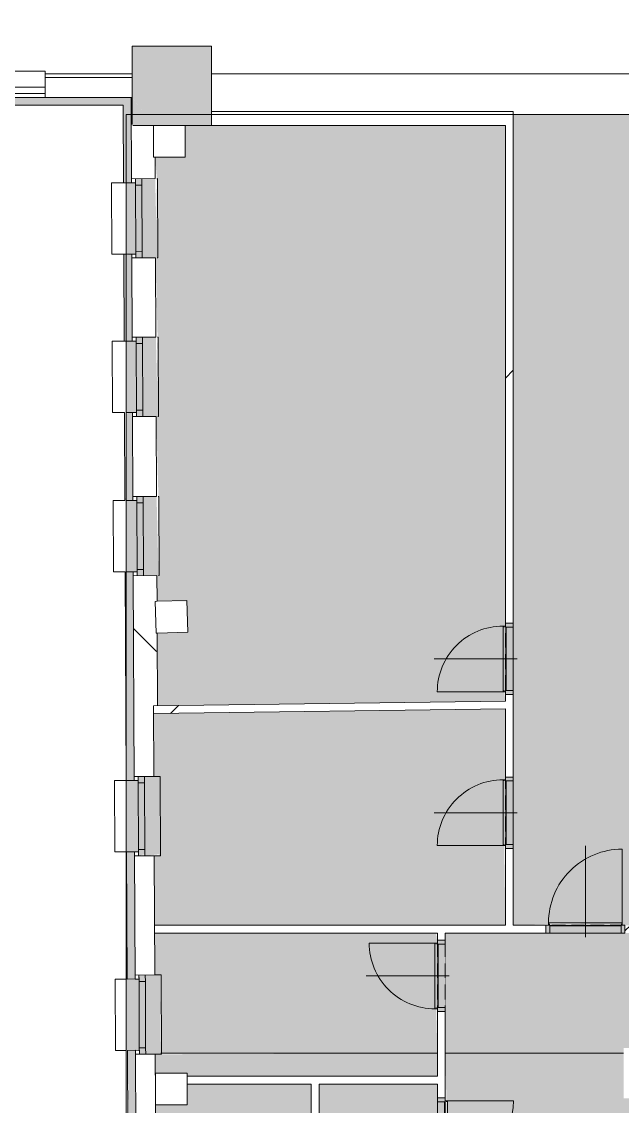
# Model space of a CAD drawing. Header units: millimetres. Extents: x -4051 to 472247, y -45352 to 20466.
# Drawn here: x 331247 to 338831, y -17908 to -4219 of the extents above; entities that cross this region are included whole.
import ezdxf

# ---------------------------------------------------------------- set-up
doc = ezdxf.new("R2010")
doc.units = ezdxf.units.MM
doc.linetypes.add('Čerchovaná se dvěma tečkami', pattern=[2.59, 1, -0.53, 0, -0.53, 0, -0.53])
for name, color, linetype, lineweight in [('A-DETL-GENF', 92, 'Continuous', 9), ('A-DETL-THIN', 151, 'Continuous', 9), ('A-DOOR', 31, 'Continuous', 9), ('A-DOOR-FRAM', 31, 'Continuous', 9), ('A-FLOR', 192, 'Continuous', 9), ('A-GENM', 13, 'Continuous', 9), ('A-GLAZ', 151, 'Continuous', 9), ('A-WALL', 113, 'Continuous', 9), ('A-WALL-PATT', 111, 'Continuous', 9), ('Q-SPCQ', 91, 'Continuous', 9), ('S-COLS', 52, 'Continuous', 9)]:
    doc.layers.add(name, color=color, linetype=linetype, lineweight=lineweight)
pattern_1 = [(45, (261221, 0), (-4242.64, 4242.64), [])]
pattern_2 = [(45, (261221, 0), (-7184.2, 7184.2), []), (45, (264094, 0), (-7184.2, 7184.2), []), (45, (269842, 0), (-4310.5, 10057.9), [4064, -2032, 67.06, -1964.94])]
pattern_3 = [(315.27, (332659, -11889.6), (5721, 5774), []), (270.265, (335393, -21035), (5773.9, -5720.7), [1016, -10478.7]), (315.265, (335398, -22051), (5720.7, 5774), [1016, -7112]), (0.265, (336119.7, -22766), (5720.7, 5773.9), [1016, -10478.7]), (45.265, (337136, -22761), (-5774, 5720.7), [1016, -7112]), (270.265, (337846, -21023.6), (5773.9, -5720.7), [1016, -10478.7]), (315.265, (337124, -20308.5), (5720.7, 5774), [1016, -7112]), (0.265, (336108.3, -20313), (5720.7, 5773.9), [1016, -10478.7]), (45.265, (335393, -21035), (-5774, 5720.7), [1016, -7112]), (315.265, (338787, -23682.6), (5720.7, 5774), [2032, -6096])]

# ---------------------------------------------------------------- blocks, each defined once
blk = doc.blocks.new('DVERE_1k_oblozka - DD03_01_800x1970_koupelna-V76-Mapka _ závislý 1')
at = {"layer": 'A-DOOR'}
h = blk.add_hatch(color=151, dxfattribs=at)
h.paths.add_polyline_path([(-450, -53), (-400, -53), (-400, 47), (-450, 47)])
h.paths.add_polyline_path([(400, 47), (400, -53), (450, -53), (450, 47)])
blk.add_hatch(color=151, dxfattribs=at).paths.add_polyline_path([(-415, 77), (-400, 37), (400, 47), (415, 77), (-193, 77)])
for p, q in [((-415, 47), (-415, 907)), ((0, -103), (0, 947)), ((-400, 47), (-450, 47)), ((-450, 47), (-450, -53)), ((415, 77), (-415, 77)), ((-415, 77), (-415, 62)), ((-415, 62), (-400, 62)), ((-400, -53), (-400, 47)), ((-400, 37), (400, 37)), ((305, 77), (-305, 77)), ((400, 62), (415, 62)), ((450, 47), (400, 47)), ((400, 47), (400, -53)), ((415, 62), (415, 77)), ((415, 77), (415, 47)), ((450, -53), (450, 47)), ((-450, -53), (-400, -53)), ((400, -53), (450, -53))]:
    blk.add_line(p, q, dxfattribs=at)
at = {"layer": 'A-DOOR', "linetype": 'Čerchovaná se dvěma tečkami'}
for p, q in [((-400, 47), (400, 47)), ((-400, -53), (400, -53))]:
    blk.add_line(p, q, dxfattribs=at)
at = {"layer": 'A-DOOR'}
blk.add_arc((-415, 77), 830, 360, 90, dxfattribs=at)
at = {"layer": 'A-DOOR-FRAM'}
for p, q in [((-400, 47), (-450, 47)), ((-400, -53), (-400, 47)), ((400, 47), (400, -53)), ((400, 47), (450, 47)), ((-450, -53), (-400, -53)), ((450, -53), (400, -53))]:
    blk.add_line(p, q, dxfattribs=at)
blk = doc.blocks.new('DVERE_1k_oblozka - DD03_01_800x1970_koupelna-V90-Mapka _ závislý 1')
at = {"layer": 'A-DOOR'}
h = blk.add_hatch(color=151, dxfattribs=at)
h.paths.add_polyline_path([(450, -53), (450, 47), (400, 47), (400, -53)])
h.paths.add_polyline_path([(-400, -53), (-400, 47), (-450, 47), (-450, -53)])
blk.add_hatch(color=151, dxfattribs=at).paths.add_polyline_path([(415, 77), (-400, 62), (-400, 37), (400, 47), (400, 62)])
for p, q in [((-415, 47), (-415, 907)), ((0, -103), (0, 947)), ((-400, 47), (-450, 47)), ((-450, 47), (-450, -53)), ((415, 77), (-415, 77)), ((-415, 77), (-415, 62)), ((-415, 62), (-400, 62)), ((-400, -53), (-400, 47)), ((-400, 37), (400, 37)), ((305, 77), (-305, 77)), ((400, 62), (415, 62)), ((450, 47), (400, 47)), ((400, 47), (400, -53)), ((415, 62), (415, 77)), ((415, 77), (415, 47)), ((450, -53), (450, 47)), ((-450, -53), (-400, -53)), ((400, -53), (450, -53))]:
    blk.add_line(p, q, dxfattribs=at)
at = {"layer": 'A-DOOR', "linetype": 'Čerchovaná se dvěma tečkami'}
for p, q in [((-400, 47), (400, 47)), ((-400, -53), (400, -53))]:
    blk.add_line(p, q, dxfattribs=at)
at = {"layer": 'A-DOOR'}
blk.add_arc((-415, 77), 830, 360, 90, dxfattribs=at)
at = {"layer": 'A-DOOR-FRAM'}
for p, q in [((-400, 47), (-450, 47)), ((-400, -53), (-400, 47)), ((400, 47), (400, -53)), ((400, 47), (450, 47)), ((-450, -53), (-400, -53)), ((450, -53), (400, -53))]:
    blk.add_line(p, q, dxfattribs=at)
blk = doc.blocks.new('DVERE_1k_oblozka - DD03_01_800x1970_koupelna-1549510-Mapka _ závislý 1')
at = {"layer": 'A-DOOR'}
h = blk.add_hatch(color=151, dxfattribs=at)
h.paths.add_polyline_path([(450, -47), (450, 53), (400, 53), (400, -47)])
h.paths.add_polyline_path([(-400, -47), (-400, 53), (-450, 53), (-450, -47)])
blk.add_hatch(color=151, dxfattribs=at).paths.add_polyline_path([(415, -77), (400, -37), (-400, -47), (-415, -77), (318, -77)])
for p, q in [((-450, 53), (-400, 53)), ((-450, -47), (-450, 53)), ((-400, 53), (-400, -47)), ((0, 103), (0, -947)), ((400, 53), (450, 53)), ((400, -47), (400, 53)), ((450, 53), (450, -47)), ((-400, -47), (-450, -47)), ((-415, -47), (-415, -907)), ((-415, -62), (-400, -62)), ((-415, -77), (-415, -62)), ((415, -77), (-415, -77)), ((-400, -37), (400, -37)), ((305, -77), (-305, -77)), ((450, -47), (400, -47)), ((400, -62), (415, -62)), ((415, -77), (415, -47)), ((415, -62), (415, -77))]:
    blk.add_line(p, q, dxfattribs=at)
at = {"layer": 'A-DOOR', "linetype": 'Čerchovaná se dvěma tečkami'}
for p, q in [((-400, 53), (400, 53)), ((-400, -47), (400, -47))]:
    blk.add_line(p, q, dxfattribs=at)
at = {"layer": 'A-DOOR'}
blk.add_arc((-415, -77), 830, 270, 0, dxfattribs=at)
at = {"layer": 'A-DOOR-FRAM'}
for p, q in [((-450, 53), (-400, 53)), ((-400, 53), (-400, -47)), ((400, -47), (400, 53)), ((450, 53), (400, 53)), ((-400, -47), (-450, -47)), ((400, -47), (450, -47))]:
    blk.add_line(p, q, dxfattribs=at)
blk = doc.blocks.new('DVERE_1k_oblozka - DD03_01_900x1970_koupelna-V92-Mapka _ závislý 1')
at = {"layer": 'A-DOOR'}
h = blk.add_hatch(color=151, dxfattribs=at)
h.paths.add_polyline_path([(450, 53), (450, -47), (500, -47), (500, 53)])
h.paths.add_polyline_path([(-450, 53), (-500, 53), (-500, -47), (-450, -47)])
blk.add_hatch(color=151, dxfattribs=at).paths.add_polyline_path([(-450, -37), (-465, -77), (450, -62), (450, -37), (-302, -37)])
for p, q in [((-500, 53), (-450, 53)), ((-500, -47), (-500, 53)), ((-450, 53), (-450, -47)), ((0, 103), (0, -1047)), ((450, 53), (500, 53)), ((450, -47), (450, 53)), ((500, 53), (500, -47)), ((-450, -47), (-500, -47)), ((-465, -47), (-465, -1007)), ((-465, -62), (-450, -62)), ((-465, -77), (-465, -62)), ((465, -77), (-465, -77)), ((-450, -37), (450, -37)), ((355, -77), (-355, -77)), ((500, -47), (450, -47)), ((450, -62), (465, -62)), ((465, -77), (465, -47)), ((465, -62), (465, -77))]:
    blk.add_line(p, q, dxfattribs=at)
at = {"layer": 'A-DOOR', "linetype": 'Čerchovaná se dvěma tečkami'}
for p, q in [((-450, 53), (450, 53)), ((-450, -47), (450, -47))]:
    blk.add_line(p, q, dxfattribs=at)
at = {"layer": 'A-DOOR'}
blk.add_arc((-465, -77), 930, 270, 0, dxfattribs=at)
at = {"layer": 'A-DOOR-FRAM'}
for p, q in [((-500, 53), (-450, 53)), ((-450, 53), (-450, -47)), ((450, -47), (450, 53)), ((500, 53), (450, 53)), ((-450, -47), (-500, -47)), ((450, -47), (500, -47))]:
    blk.add_line(p, q, dxfattribs=at)
blk = doc.blocks.new('OKNO_1k_nadsvetlik - OKNO_1k_nadsvetlik_1000 x 1500-1969505-Mapka _ závislý 1')
at = {"layer": 'A-GLAZ'}
h = blk.add_hatch(color=256, dxfattribs=at)
h.paths.add_polyline_path([(500, -75), (499, 5), (420, 5), (420, -75), (499, -75)])
h.paths.add_polyline_path([(-420, -75), (-420, 5), (-500, 5), (-500, -75)])
blk.add_hatch(color=256, dxfattribs=at).paths.add_polyline_path([(420, -75), (420, 5), (-420, 5), (-420, -75), (246, -75)])
for p, q in [((-500, 5), (-420, 5)), ((420, 5), (-420, 5)), ((-420, 5), (-420, -75)), ((420, 5), (500, 5)), ((420, -75), (420, 5)), ((-500, -75), (-450, -75)), ((-420, -75), (-500, -75)), ((-450, -75), (-450, -125)), ((-420, -75), (420, -75)), ((500, -75), (420, -75)), ((450, -75), (500, -75)), ((450, -125), (450, -75))]:
    blk.add_line(p, q, dxfattribs=at)
blk = doc.blocks.new('parapet s nosem_vnitní - parapet s nosem_vnitní-1280358-Mapka _ závislý 1')
at = {"layer": 'A-GENM'}
for points in [[(500, 0), (500, 190), (-500, 190), (-499, 0), (499, 0)], [(500, 190), (500, 195), (247, 190)]]:
    blk.add_hatch(color=151, dxfattribs=at).paths.add_polyline_path(points)
for p, q in [((500, 200), (-500, 200)), ((-500, 200), (-500, 190)), ((500, 200), (-500, 200)), ((-500, 120), (-500, 190)), ((500, 190), (500, 200)), ((500, 190), (500, 120))]:
    blk.add_line(p, q, dxfattribs=at)
blk = doc.blocks.new('parapet_ext - parapet_ext-1802137-Mapka _ závislý 1')
at = {"layer": 'Q-SPCQ'}
blk.add_hatch(color=151, dxfattribs=at).paths.add_polyline_path([(450, -165), (450, 0), (-450, 0), (-450, -161), (450, -165)])
for p, q in [((-450, -300), (-450, -161)), ((450, -165), (450, -300)), ((450, -300), (-450, -300))]:
    blk.add_line(p, q, dxfattribs=at)
blk = doc.blocks.new('OKNO_1k_nadsvetlik - OKNO_1k_nadsvetlik_1000 x 1500-V116-Mapka _ závislý 1')
at = {"layer": 'A-GLAZ'}
h = blk.add_hatch(color=256, dxfattribs=at)
h.paths.add_polyline_path([(500, -75), (480, 5), (420, 5), (420, -75), (499, -75)])
h.paths.add_polyline_path([(-420, -75), (-420, 5), (-500, 5), (-500, -75)])
blk.add_hatch(color=256, dxfattribs=at).paths.add_polyline_path([(420, 5), (-420, 5), (-420, -75), (420, -75)])
h = blk.add_hatch(dxfattribs=at)
h.set_pattern_fill('FP_76', color=256, style=0, pattern_type=2)
h.set_pattern_definition([(89.735, (-14576.7, -71507.3), (-1718.106, 3007.98), [2000, -4000]), (149.735, (-14567.5, -69507.3), (-3464.04, 16.066), [2000, -4000]), (29.735, (-14567.5, -69507.3), (1745.933, 2991.913), [2000, -4000])])
h.paths.add_polyline_path([(500, -125), (480, -75), (450, -75), (451, -125), (499, -125)])
h.paths.add_polyline_path([(-450, -125), (-450, -75), (-500, -75), (-500, -125), (-451, -125)])
for p, q in [((-500, 5), (-420, 5)), ((420, 5), (-420, 5)), ((-420, 5), (-420, -75)), ((420, 5), (500, 5)), ((420, -75), (420, 5)), ((-500, -75), (-450, -75)), ((-420, -75), (-500, -75)), ((-450, -75), (-450, -125)), ((-420, -75), (420, -75)), ((500, -75), (420, -75)), ((450, -75), (500, -75)), ((450, -125), (450, -75))]:
    blk.add_line(p, q, dxfattribs=at)
blk = doc.blocks.new('parapet s nosem_vnitní - parapet s nosem_vnitní-V117-Mapka _ závislý 1')
at = {"layer": 'A-GENM'}
for points in [[(500, 0), (481, 190), (-500, 190), (-499, 0), (499, 0)], [(500, 190), (481, 195), (481, 190)]]:
    blk.add_hatch(color=151, dxfattribs=at).paths.add_polyline_path(points)
for p, q in [((500, 200), (-500, 200)), ((-500, 200), (-500, 190)), ((500, 200), (-500, 200)), ((-500, 120), (-500, 190)), ((500, 190), (500, 200)), ((500, 190), (500, 120))]:
    blk.add_line(p, q, dxfattribs=at)
blk = doc.blocks.new('parapet_ext - parapet_ext-V118-Mapka _ závislý 1')
at = {"layer": 'Q-SPCQ'}
blk.add_hatch(color=151, dxfattribs=at).paths.add_polyline_path([(450, -154), (450, 0), (-450, 0), (-450, -149), (450, -154)])
for p, q in [((-450, -300), (-450, -150)), ((450, -154), (450, -300)), ((450, -300), (-450, -300))]:
    blk.add_line(p, q, dxfattribs=at)
blk = doc.blocks.new('OKNO_1k_nadsvetlik - OKNO_1k_nadsvetlik_1000 x 1500-1969475-Mapka _ závislý 1')
at = {"layer": 'A-GLAZ'}
h = blk.add_hatch(color=256, dxfattribs=at)
h.paths.add_polyline_path([(500, -100), (499, -20), (420, -20), (420, -100), (499, -100)])
h.paths.add_polyline_path([(-420, -100), (-420, -20), (-500, -20), (-500, -100)])
blk.add_hatch(color=256, dxfattribs=at).paths.add_polyline_path([(420, -20), (-420, -20), (-420, -100), (420, -100)])
for p, q in [((-500, -20), (-420, -20)), ((-500, -100), (-450, -100)), ((-420, -100), (-500, -100)), ((-450, -100), (-450, -150)), ((420, -20), (-420, -20)), ((-420, -20), (-420, -100)), ((-420, -100), (420, -100)), ((420, -20), (500, -20)), ((420, -100), (420, -20)), ((500, -100), (420, -100)), ((450, -100), (500, -100)), ((450, -150), (450, -100))]:
    blk.add_line(p, q, dxfattribs=at)
blk = doc.blocks.new('parapet s nosem_vnitní - parapet s nosem_vnitní-V119-Mapka _ závislý 1')
at = {"layer": 'A-GENM'}
for points in [[(500, 190), (500, 195), (-500, 190)], [(500, 0), (500, 190), (-500, 170), (-499, 0), (499, 0)]]:
    blk.add_hatch(color=151, dxfattribs=at).paths.add_polyline_path(points)
for p, q in [((500, 200), (-500, 200)), ((-500, 200), (-500, 190)), ((500, 200), (-500, 200)), ((500, 190), (500, 200))]:
    blk.add_line(p, q, dxfattribs=at)
blk = doc.blocks.new('parapet_ext - parapet_ext-V120-Mapka _ závislý 1')
at = {"layer": 'Q-SPCQ'}
blk.add_hatch(color=151, dxfattribs=at).paths.add_polyline_path([(450, -137), (450, 0), (-450, 0), (-450, -133), (450, -137)])
for p, q in [((-450, -300), (-450, -150)), ((450, -150), (450, -300)), ((450, -300), (-450, -300))]:
    blk.add_line(p, q, dxfattribs=at)
blk = doc.blocks.new('OKNO_1k_nadsvetlik - OKNO_1k_nadsvetlik_1000 x 1500-V121-Mapka _ závislý 1')
at = {"layer": 'A-GLAZ'}
h = blk.add_hatch(color=256, dxfattribs=at)
h.paths.add_polyline_path([(500, -100), (499, -20), (420, -20), (420, -100), (499, -100)])
h.paths.add_polyline_path([(-420, -100), (-420, -20), (-500, -20), (-500, -100)])
blk.add_hatch(color=256, dxfattribs=at).paths.add_polyline_path([(420, -20), (-420, -20), (-420, -100), (420, -100)])
for p, q in [((-500, -20), (-420, -20)), ((-500, -100), (-450, -100)), ((-420, -100), (-500, -100)), ((-450, -100), (-450, -150)), ((420, -20), (-420, -20)), ((-420, -20), (-420, -100)), ((-420, -100), (420, -100)), ((420, -20), (500, -20)), ((420, -100), (420, -20)), ((500, -100), (420, -100)), ((450, -100), (500, -100)), ((450, -150), (450, -100))]:
    blk.add_line(p, q, dxfattribs=at)
blk = doc.blocks.new('parapet_ext - parapet_ext-V122-Mapka _ závislý 1')
at = {"layer": 'Q-SPCQ'}
blk.add_hatch(color=151, dxfattribs=at).paths.add_polyline_path([(450, -128), (450, 0), (-450, 0), (-450, -124), (450, -128)])
for p, q in [((-450, -300), (-450, -150)), ((450, -150), (450, -300)), ((450, -300), (-450, -300))]:
    blk.add_line(p, q, dxfattribs=at)
blk = doc.blocks.new('OKNO_1k_nadsvetlik - OKNO_1k_nadsvetlik_1000 x 1500-V123-Mapka _ závislý 1')
at = {"layer": 'A-GLAZ'}
h = blk.add_hatch(color=256, dxfattribs=at)
h.paths.add_polyline_path([(500, -100), (499, -20), (420, -20), (420, -100), (499, -100)])
h.paths.add_polyline_path([(-420, -100), (-420, -20), (-500, -20), (-500, -100)])
blk.add_hatch(color=256, dxfattribs=at).paths.add_polyline_path([(420, -20), (-420, -20), (-420, -100), (420, -100)])
for p, q in [((-500, -20), (-420, -20)), ((-500, -100), (-450, -100)), ((-420, -100), (-500, -100)), ((-450, -100), (-450, -150)), ((420, -20), (-420, -20)), ((-420, -20), (-420, -100)), ((-420, -100), (420, -100)), ((420, -20), (500, -20)), ((420, -100), (420, -20)), ((500, -100), (420, -100)), ((450, -100), (500, -100)), ((450, -150), (450, -100))]:
    blk.add_line(p, q, dxfattribs=at)
blk = doc.blocks.new('parapet_ext - parapet_ext-V124-Mapka _ závislý 1')
at = {"layer": 'Q-SPCQ'}
blk.add_hatch(color=151, dxfattribs=at).paths.add_polyline_path([(450, -119), (450, 0), (-450, 0), (-450, -115), (450, -119)])
for p, q in [((-450, -300), (-450, -150)), ((450, -150), (450, -300)), ((450, -300), (-450, -300))]:
    blk.add_line(p, q, dxfattribs=at)
blk = doc.blocks.new('OKNO_2k_ - OKNO_2k_1900x1400-1963744-Mapka _ závislý 1')
at = {"layer": 'A-GLAZ'}
for p, q in [((-950, 126), (950, 126)), ((-950, 75), (-950, 126)), ((950, 75), (-950, 75)), ((-950, 75), (950, 75)), ((-950, -5), (-950, 75)), ((950, 126), (950, 75)), ((950, 75), (950, -5)), ((950, -5), (-950, -5))]:
    blk.add_line(p, q, dxfattribs=at)
blk = doc.blocks.new('parapet s nosem_vnitní - parapet s nosem_vnitní-1349022-Mapka _ závislý 1')
at = {"layer": 'A-GENM'}
for p, q in [((-950, -190), (-950, 0)), ((950, 0), (950, -190)), ((-950, -190), (-950, -200)), ((-950, -200), (950, -200)), ((-950, -200), (950, -200)), ((950, -200), (950, -190))]:
    blk.add_line(p, q, dxfattribs=at)
blk = doc.blocks.new('Betonový čtvercový sloup - 400 x 400-V191-Mapka _ závislý 1')
at = {"layer": 'S-COLS'}
h = blk.add_hatch(dxfattribs=at)
h.set_pattern_fill('FP_120', color=256, style=0, pattern_type=2)
h.set_pattern_definition([(45, (-71915, 17688), (-7184.2, 7184.2), []), (45, (-69042, 17688), (-7184.2, 7184.2), []), (45, (-63294, 17688), (-4310.5, 10057.9), [4064, -2032, 67.06, -1964.94])])
h.paths.add_polyline_path([(-200, -200), (200, -200), (200, 200), (-200, 200)])
for p, q in [((200, 200), (-200, 200)), ((-200, 200), (-200, -200)), ((200, -200), (200, 200)), ((-200, -200), (200, -200))]:
    blk.add_line(p, q, dxfattribs=at)

msp = doc.modelspace()

# ---------------------------------------------------------------- hatches: boundary and pattern name
at = {"layer": 'A-DETL-GENF'}
h = msp.add_hatch(color=151, dxfattribs=at)
h.paths.add_polyline_path([(338660, -23537), (338819, -23527), (338819, -23437), (336765, -23436), (336716, -23331), (335988, -23154), (337048, -22659), (336320, -22483), (336271, -22377), (334558, -22377), (334558, -23531), (338156, -23537)])
h.paths.add_polyline_path([(314007, -23449), (314712, -23449), (314697, -23166), (314682, -23166), (314697, -22266), (314712, -22251), (314712, -21375), (314492, -21375), (314492, -21125), (314712, -21125), (314712, -19774), (314462, -19774), (314462, -19524), (314710, -19524), (314677, -18132), (314635, -17412), (313846, -17441), (313843, -17444), (312946, -17434), (312943, -17426), (312066, -17457), (312063, -17459), (311166, -17454), (311163, -17442), (309968, -17456), (309968, -19580), (311001, -19580), (312477, -21056), (312477, -23449), (313107, -23449), (313107, -23374), (314007, -23379)])
h.paths.add_polyline_path([(314968, -21566), (315338, -21566), (315338, -19130), (314962, -19114), (314962, -21566)])
h.paths.add_polyline_path([(315538, -21566), (315554, -21566), (315538, -21539)])
h.paths.add_polyline_path([(356427, -20315), (357360, -20315), (357360, -17928), (352735, -17928), (352735, -19075), (355705, -19075), (355705, -19175), (355109, -19176), (355165, -19296), (355685, -19422), (355685, -19640), (354800, -20061), (355614, -20259), (355641, -20315), (355671, -20315)])
h.paths.add_polyline_path([(319571, -20291), (319556, -20151), (319541, -20151), (319556, -19551), (319571, -19536), (319571, -19114), (316721, -19114), (316779, -19238), (317606, -19461), (316721, -19873), (316721, -20109), (317245, -20237), (317270, -20291), (318468, -20291)])
h.paths.add_polyline_path([(319670, -20151), (319671, -20151), (319670, -19551), (319581, -19551), (319581, -20151), (319646, -20151)])
h.paths.add_polyline_path([(320933, -18728), (320933, -18608), (319833, -18608), (319833, -18728), (320697, -18728)])
h.paths.add_polyline_path([(320903, -18528), (320983, -18528), (320983, -18432), (318491, -18442), (318491, -18478), (319783, -18478), (319783, -18528), (320903, -18528)])
h.paths.add_polyline_path([(332589, -18478), (332568, -18432), (332460, -18432), (332460, -18477), (332583, -18478)])
h.paths.add_polyline_path([(329597, -18478), (329668, -18477), (329668, -18432), (328668, -18432), (328668, -18477), (329497, -18478)])
h.paths.add_polyline_path([(321233, -18478), (321598, -18477), (321598, -18432), (321233, -18432)])
h.paths.add_polyline_path([(327357, -18478), (327568, -18477), (327568, -18432), (326568, -18432), (326568, -18477), (326957, -18478)])
h.paths.add_polyline_path([(315562, -18478), (318241, -18478), (318233, -17225), (315237, -17225), (315237, -18478), (315554, -18478)])
h.paths.add_polyline_path([(314953, -18478), (314987, -18478), (314987, -16846), (314968, -16846), (314968, -17196), (314880, -17196), (314945, -18472), (314945, -18478)])
h.paths.add_polyline_path([(323171, -18478), (323368, -18477), (323368, -18432), (322698, -18432), (322698, -18477), (323021, -18478)])
h.paths.add_polyline_path([(330818, -18478), (331410, -18477), (331410, -18432), (330768, -18432), (330768, -18477), (330818, -18477)])
h.paths.add_polyline_path([(325418, -18478), (325418, -18477), (325468, -18477), (325468, -18432), (324468, -18432), (324468, -18477), (324518, -18478)])
h.paths.add_polyline_path([(336496, -17238), (336481, -16662), (336466, -16662), (336481, -15862), (336496, -15847), (336481, -15722), (332926, -15722), (332934, -16250), (333004, -16251), (333009, -17238), (334048, -17238)])
h.paths.add_polyline_path([(352651, -17238), (352684, -16315), (352757, -16315), (352757, -15516), (352681, -15515), (352682, -15317), (351352, -15322), (351350, -13417), (351440, -13417), (351438, -12617), (351348, -12617), (351344, -9897), (351434, -9897), (351433, -9097), (351343, -9097), (351340, -6517), (351430, -6517), (351428, -5717), (351338, -5717), (351337, -4805), (351062, -4820), (351062, -4835), (350262, -4820), (350247, -4805), (349760, -4805), (349758, -7501), (350144, -7494), (350151, -7894), (349731, -7914), (349731, -10505), (350139, -10491), (350153, -10891), (349703, -10907), (349725, -11225), (349731, -11225), (349717, -13225), (349697, -13225), (349717, -14215), (349723, -14215), (349709, -16215), (349689, -16215), (349709, -16493), (350152, -16493), (350152, -16893), (349687, -16893), (349689, -17238), (352635, -17238)])
h.paths.add_polyline_path([(336596, -17238), (338848, -17238), (338848, -17170), (339367, -17170), (339362, -15722), (336596, -15722), (336596, -15862), (336506, -15862), (336506, -16662), (336596, -16662), (336596, -16997)])
h.paths.add_polyline_path([(356194, -16893), (355744, -16893), (355744, -16493), (356193, -16493), (356193, -16613)])
h.paths.add_polyline_path([(352751, -17238), (356196, -17238), (356187, -15305), (352784, -15317), (352796, -15516), (352811, -15516), (352782, -16317), (352767, -16317), (352752, -17192)])
h.paths.add_polyline_path([(356396, -17238), (357610, -17238), (357610, -17143), (356495, -17143), (356496, -17238), (356427, -17238)])
h.paths.add_polyline_path([(349387, -17208), (349387, -17208), (349387, -17178)])
h.paths.add_polyline_path([(332568, -16302), (332579, -16301), (332568, -16301)])
h.paths.add_polyline_path([(332926, -15622), (337355, -15622), (337340, -14602), (337325, -14602), (337340, -13802), (337355, -13787), (337355, -12893), (332914, -12952), (332922, -13745), (332992, -13745), (332987, -14745), (332922, -14746)])
h.paths.add_polyline_path([(338830, -15622), (339362, -15622), (339358, -15215), (339236, -15216), (339241, -14216), (339358, -14215), (339351, -13220), (339229, -13220), (339235, -12221), (339351, -12220), (339349, -11931), (338930, -11933), (338929, -11533), (339349, -11531), (339342, -11220), (339223, -11221), (339228, -10221), (339345, -10220), (339339, -9215), (339217, -9215), (339222, -8216), (339339, -8215), (339328, -7215), (339210, -7216), (339215, -6216), (339332, -6215), (339328, -5950), (338930, -5950), (338930, -5392), (337455, -5392), (337455, -15622), (337915, -15607), (337915, -15592), (338815, -15607), (338815, -15622)])
h.paths.add_polyline_path([(351452, -15201), (356187, -15185), (356173, -14407), (356056, -14408), (356064, -12408), (356176, -12407), (356173, -11717), (351447, -11717), (351465, -12616), (351478, -12617), (351463, -13417), (351450, -13417), (351450, -13467)])
h.paths.add_polyline_path([(339558, -14215), (339558, -14215), (339555, -13250)])
h.paths.add_polyline_path([(349395, -14214), (349395, -14214), (349396, -13591)])
h.paths.add_polyline_path([(332963, -12852), (337355, -12793), (337340, -12662), (337325, -12662), (337340, -11862), (337355, -11847), (337355, -5528), (333313, -5528), (333313, -5928), (332931, -5928), (332955, -6200), (332957, -6200), (332942, -7200), (332937, -7201), (332964, -8200), (332967, -8200), (332951, -9200), (332946, -9201), (332974, -10210), (332976, -10210), (332971, -11210), (332956, -11211), (332959, -11534), (333331, -11534), (333344, -11922), (332959, -11935), (332961, -12455)])
h.paths.add_polyline_path([(353982, -11617), (355763, -11617), (355763, -10497), (356173, -10497), (356161, -10407), (356040, -10408), (356049, -8408), (356161, -8407), (356160, -8217), (351442, -8217), (351459, -9096), (351473, -9097), (351458, -9897), (351444, -9897), (351459, -11617), (352459, -11617), (352459, -11017), (352779, -11017), (352779, -11617)])
h.paths.add_polyline_path([(339545, -10220), (339545, -10220), (339545, -10184)])
h.paths.add_polyline_path([(339539, -8215), (339539, -8215), (339538, -7914)])
h.paths.add_polyline_path([(349410, -8214), (349411, -8214), (349411, -7914)])
h.paths.add_polyline_path([(352433, -8117), (355750, -8117), (355750, -7517), (356157, -7517), (356149, -7407), (356028, -7408), (356037, -5408), (356149, -5407), (356146, -4805), (351437, -4805), (351455, -5716), (351468, -5717), (351453, -6517), (351440, -6517), (351447, -8117)])
h.paths.add_polyline_path([(339532, -6215), (339532, -6215), (339531, -5950)])
h.paths.add_polyline_path([(356145, -4705), (356146, -4705), (356145, -4398), (356016, -4398), (356025, -2398), (356137, -2397), (356132, -1905), (355745, -1906), (355743, -1466), (353324, -1498), (353323, -1504), (351324, -1495), (351323, -1483), (350176, -1489), (350176, -1897), (349767, -1899), (349767, -4705), (354589, -4705)])
at = {"layer": 'A-FLOR'}
h = msp.add_hatch(color=151, dxfattribs=at)
h.paths.add_polyline_path([(332960, -30077), (332960, -29536), (333360, -29536), (333360, -24894), (332570, -24909), (332568, -24924), (331770, -24909), (331755, -24894), (331160, -24894), (331160, -30077), (331651, -30077), (331651, -29899), (332851, -29907), (332851, -30077)])
h.paths.add_polyline_path([(320921, -30047), (320961, -30047), (320921, -26558), (322710, -25127), (322512, -24955), (322491, -24943), (321887, -24296), (321887, -24274), (321471, -23844), (321471, -23917), (321071, -23917), (321069, -23667), (318321, -23699), (318321, -30047), (318470, -30047), (318470, -29897), (320870, -29907), (320870, -30047)])
h.paths.add_polyline_path([(315470, -30047), (315470, -29902), (316370, -29907), (316370, -30047), (316670, -30047), (316670, -29899), (317870, -29907), (317870, -30047), (318171, -30047), (318171, -23684), (317454, -23708), (317448, -23718), (316548, -23703), (316548, -23693), (315382, -23700), (315382, -23970), (314962, -23970), (314962, -24139), (315041, -24139), (315032, -25639), (314962, -25639), (314962, -29536), (315362, -29536), (315381, -30047)])
h.paths.add_polyline_path([(327460, -30047), (327460, -29847), (331060, -29847), (331060, -23687), (327357, -23687), (327357, -23937), (326957, -23937), (326957, -23710), (326429, -24290), (326419, -24312), (325793, -24937), (325773, -24937), (325629, -25102), (327365, -26688), (327365, -30047)])
h.paths.add_polyline_path([(326965, -30047), (326965, -29677), (327215, -29677), (327215, -26755), (325478, -25177), (325380, -25192), (325380, -25207), (324480, -25192), (324465, -25177), (324249, -25177), (324249, -30047), (324470, -30047), (324470, -29897), (326870, -29907), (326870, -30047)])
h.paths.add_polyline_path([(324085, -30047), (324085, -25177), (323850, -25192), (323850, -25207), (322950, -25192), (322935, -25177), (322900, -25177), (322888, -25177), (321072, -26630), (321111, -29677), (321471, -29677), (321471, -29897), (323870, -29907), (323870, -30047), (324085, -30047)])
h.paths.add_polyline_path([(344820, -28719), (344945, -28719), (344945, -28319), (345345, -28319), (345346, -28719), (345460, -28719), (345460, -28640), (347860, -28649), (347860, -28719), (347920, -28719), (347920, -25759), (348060, -25759), (348056, -24859), (347920, -24859), (347920, -24282), (347947, -24282), (347108, -23477), (347196, -23368), (346556, -22753), (346459, -22854), (346282, -22684), (344951, -22684), (344951, -22434), (344571, -22434), (344571, -22294), (343771, -22294), (343771, -22434), (342725, -22434), (342725, -22294), (341925, -22294), (341925, -22434), (341540, -22434), (341540, -22684), (341245, -22684), (341245, -28590), (344820, -28599)])
h.paths.add_polyline_path([(356960, -28719), (356960, -28319), (357360, -28319), (357360, -25308), (352930, -25276), (352944, -25291), (352030, -25267), (352014, -25252), (351345, -25252), (351345, -28719), (351410, -28719), (351410, -28640), (353810, -28649), (353810, -28719), (354410, -28719), (354410, -28642), (355610, -28649), (355610, -28719), (355930, -28719), (355930, -28644), (356830, -28649), (356830, -28719)])
h.paths.add_polyline_path([(348360, -28719), (348360, -28640), (350760, -28649), (350760, -28719), (350945, -28719), (350945, -28319), (351195, -28319), (351195, -24432), (348070, -24432), (348085, -24859), (348100, -24859), (348085, -25759), (348070, -25774), (348070, -28719)])
h.paths.add_polyline_path([(339310, -28719), (339420, -28719), (339420, -28642), (340620, -28649), (340620, -28719), (341145, -28719), (341145, -23677), (340529, -23682), (340544, -23697), (339729, -23668), (339714, -23653), (339349, -23652), (339349, -23957), (338921, -23957), (338910, -26080), (338910, -28319), (339310, -28319), (339310, -28649)])
h.paths.add_polyline_path([(352930, -25251), (352931, -25111), (357360, -25158), (357360, -24364), (357282, -24364), (357290, -22864), (357360, -22864), (357360, -22684), (356960, -22684), (356960, -22468), (352917, -22421), (352742, -22682), (352744, -22692), (352167, -23402), (352151, -23405), (351345, -24439), (351345, -25094), (352031, -25102), (352031, -25242), (352930, -25251)])
h.paths.add_polyline_path([(333620, -25069), (333620, -24889), (338810, -24889), (338808, -23647), (333461, -23647), (333461, -24889), (333611, -24894), (333618, -25019)])
h.paths.add_polyline_path([(324085, -25027), (325489, -25016), (326917, -23537), (330860, -23537), (330860, -23167), (331160, -23167), (331160, -24794), (333360, -24794), (333360, -23937), (332961, -23937), (332961, -23527), (334558, -23527), (334558, -22377), (338198, -22377), (338198, -21817), (339258, -21817), (339251, -23437), (338819, -23437), (338819, -23537), (339731, -23553), (339731, -23643), (340530, -23643), (340531, -23567), (341145, -23567), (341145, -22684), (341120, -22684), (341120, -22234), (341540, -22234), (341540, -22284), (341925, -22269), (341925, -22254), (342725, -22269), (342740, -22284), (343771, -22269), (343771, -22254), (344571, -22269), (344586, -22284), (345351, -22284), (345351, -22534), (346342, -22534), (346573, -22735), (346595, -22735), (347222, -23358), (347222, -23379), (348164, -24282), (351278, -24282), (352062, -23303), (352173, -23360), (352690, -22668), (352602, -22582), (352752, -22355), (352759, -21754), (352849, -21754), (352849, -20955), (352768, -20954), (352769, -20380), (352735, -20379), (352735, -19226), (352710, -19226), (352710, -19175), (352635, -19175), (352620, -18955), (352605, -18955), (352620, -18355), (352635, -18340), (352635, -17238), (349687, -17238), (349686, -17408), (348660, -17408), (348660, -17535), (347460, -17528), (347460, -17408), (347222, -17408), (347247, -20311), (346460, -20303), (346460, -20201), (345660, -20201), (345660, -20311), (342265, -20332), (341210, -20354), (341210, -20188), (340820, -20188), (340820, -20098), (340020, -20098), (340020, -20188), (338980, -20188), (338974, -17808), (338848, -17808), (338848, -17238), (336596, -17238), (336611, -17852), (336626, -17852), (336611, -18652), (336596, -18667), (336611, -19775), (336626, -19775), (336611, -20375), (336596, -20390), (336596, -20657), (334493, -20657), (334493, -20281), (334344, -20296), (334344, -20311), (333744, -20296), (333729, -20281), (333330, -20281), (333330, -21508), (332677, -21523), (332677, -21538), (332077, -21523), (332062, -21508), (330347, -21523), (330347, -21538), (329747, -21523), (329732, -21508), (329597, -21523), (329597, -21748), (328734, -21748), (328734, -21658), (327834, -21658), (327834, -21748), (324644, -21748), (323021, -20301), (323021, -18728), (322748, -18728), (322748, -18805), (321548, -18798), (321548, -18728), (321471, -18728), (321471, -20626), (321381, -20626), (321381, -21426), (321471, -21426), (321471, -21716), (316551, -21716), (316548, -22136), (314962, -22136), (314962, -22266), (314722, -22266), (314733, -23166), (314962, -23166), (314968, -23552), (316548, -23544), (316551, -23683), (317448, -23678), (317448, -23538), (319343, -23527), (319343, -23363), (319567, -23362), (319568, -23526), (321471, -23517), (321471, -23628), (322821, -25027), (323900, -25027)])
h.paths.add_polyline_path([(350960, -22689), (350960, -22289), (351360, -22289), (351345, -22689), (351278, -22689)])
h.paths.add_polyline_path([(352917, -22421), (352917, -22389), (352904, -22401)])
h.paths.add_polyline_path([(356960, -22318), (356960, -22284), (357360, -22270), (357360, -20426), (355843, -20479), (352874, -20443), (352889, -20950), (352898, -20956), (352874, -21755), (352859, -21771), (352859, -22270), (356945, -22318)])
h.paths.add_polyline_path([(328784, -21648), (329497, -21648), (329497, -18728), (328718, -18728), (328718, -18805), (327518, -18798), (327518, -18728), (327357, -18728), (327357, -19128), (326957, -19128), (326957, -18728), (326618, -18728), (326618, -18805), (325418, -18798), (325418, -18728), (324518, -18728), (324518, -18805), (323318, -18798), (323318, -18728), (323171, -18728), (323171, -20233), (324701, -21598), (327489, -21618), (327489, -21648), (327834, -21633), (327834, -21618), (328734, -21633), (328749, -21648)])
h.paths.add_polyline_path([(319671, -21566), (321371, -21565), (321356, -21426), (321341, -21426), (321356, -20626), (321371, -20611), (321371, -19128), (321071, -19128), (321071, -18728), (319671, -18728), (319671, -20311), (319696, -20311), (319696, -20412), (319671, -20412), (319671, -21565)])
h.paths.add_polyline_path([(330347, -21498), (330362, -21408), (331147, -21408), (331147, -19988), (330347, -20003), (330347, -20018), (329747, -20003), (329732, -19988), (329597, -20003), (329597, -21408), (329747, -21408), (329747, -21498), (329940, -21498)])
h.paths.add_polyline_path([(332568, -21498), (332677, -21498), (332677, -21408), (332822, -21408), (332810, -19988), (332677, -20003), (332677, -20018), (332077, -20003), (332062, -19988), (331247, -19988), (331247, -21408), (332077, -21408), (332077, -21498)])
h.paths.add_polyline_path([(333230, -21408), (333250, -21408), (333230, -20281), (332922, -20281), (332922, -21408), (333070, -21408)])
h.paths.add_polyline_path([(335759, -20557), (336496, -20557), (336496, -20375), (336586, -20375), (336586, -19775), (336496, -19775), (336496, -19337), (335498, -19337), (335513, -19792), (335528, -19792), (335513, -20392), (335498, -20402), (335498, -20557)])
h.paths.add_polyline_path([(335398, -20557), (335398, -20392), (335488, -20392), (335488, -19792), (335398, -19792), (335398, -19337), (334593, -19337), (334593, -20557)])
h.paths.add_polyline_path([(355843, -20379), (357360, -20315), (355647, -20329), (355671, -20377)])
h.paths.add_polyline_path([(334048, -20271), (334344, -20271), (334344, -20181), (334493, -20181), (334493, -19237), (334903, -19237), (334903, -17627), (333336, -17627), (333336, -17888), (332937, -17888), (332961, -18728), (333461, -18728), (333461, -18867), (333595, -18867), (333610, -20181), (333744, -20181), (333744, -20271)])
h.paths.add_polyline_path([(341330, -20231), (343257, -20191), (343257, -17408), (342972, -17408), (342972, -17535), (341772, -17528), (341772, -17408), (341172, -17408), (341172, -17535), (339972, -17528), (339972, -17408), (339470, -17408), (339470, -20088), (340020, -20073), (340020, -20058), (340820, -20073), (340835, -20088), (341330, -20088), (341330, -20191)])
h.paths.add_polyline_path([(345645, -20191), (345660, -20176), (345660, -20161), (346460, -20176), (346475, -20191), (346887, -20191), (346888, -20053), (347071, -20051), (347047, -17408), (346830, -17408), (346830, -17535), (345630, -17528), (345630, -17408), (345310, -17408), (345310, -17808), (344910, -17808), (344910, -17408), (344780, -17408), (344780, -17535), (343580, -17528), (343580, -17408), (343357, -17408), (343357, -20191), (345610, -20191)])
h.paths.add_polyline_path([(333230, -20181), (333495, -20181), (333495, -18967), (333461, -18967), (333461, -19138), (332961, -19138), (332940, -18967), (332740, -18967), (332740, -18728), (332510, -18733), (332510, -18805), (331360, -18798), (331360, -18728), (331247, -18728), (331247, -19888), (332922, -19888), (332922, -20181)])
h.paths.add_polyline_path([(330997, -19888), (330997, -18728), (330818, -18728), (330818, -18805), (329618, -18798), (329597, -19888), (330397, -19888)])
h.paths.add_polyline_path([(336496, -19237), (336496, -18652), (336586, -18652), (336586, -17852), (336496, -17852), (336496, -17627), (335003, -17627), (335003, -19237), (335498, -19237)])
h.paths.add_polyline_path([(317616, -19114), (319571, -19105), (319571, -19072), (316779, -19114)])
h.paths.add_polyline_path([(352735, -18955), (352735, -18355), (352645, -18355), (352645, -18955)])
h.paths.add_polyline_path([(315382, -18911), (319571, -18872), (319571, -18728), (315382, -18730), (315382, -18910)])
h.paths.add_polyline_path([(356396, -17928), (357360, -17928), (357360, -17888), (356960, -17888), (356960, -17488), (352735, -17488), (352735, -17928), (356196, -17928)])
h.paths.add_polyline_path([(351346, -17888), (350946, -17866), (350946, -17488), (351346, -17488), (351346, -17880)])
h.paths.add_polyline_path([(333336, -17527), (336496, -17527), (336496, -17238), (332934, -17251), (332936, -17488), (333336, -17488)])
h.paths.add_polyline_path([(339368, -17488), (339368, -17468), (339368, -17468)])
at = {"layer": 'A-WALL'}
for points in [[(332809, -5392), (332913, -5528), (332809, -5392)], [(337365, -12662), (337455, -12662), (337452, -11862), (337365, -11862), (337365, -12606)], [(337365, -14602), (337455, -14602), (337452, -13802), (337365, -13802), (337365, -14546)], [(338721, -15722), (338815, -15722), (338815, -15632), (337915, -15632), (337915, -15722), (338156, -15722)]]:
    msp.add_hatch(color=151, dxfattribs=at).paths.add_polyline_path(points)
at = {"layer": 'A-WALL-PATT'}
h = msp.add_hatch(dxfattribs=at)
h.set_pattern_fill('FP_33', color=256, angle=45, style=0, pattern_type=2)
h.set_pattern_definition([(45, (332641, -5174), (-5747, 5747), []), (360, (341799, -2482), (5747.4, 5747.4), [1016, -10478.7]), (45, (342815, -2482), (-5747.4, 5747.4), [1016, -7112]), (90, (343533.6, -1764), (-5747.4, 5747.4), [1016, -10478.7]), (135, (343533.6, -748), (-5747.4, -5747.4), [1016, -7112]), (360, (341799, -29.4), (5747.4, 5747.4), [1016, -10478.7]), (45, (341081, -748), (-5747.4, 5747.4), [1016, -7112]), (90, (341080.7, -1764), (-5747.4, 5747.4), [1016, -10478.7]), (135, (341799, -2482), (-5747.4, -5747.4), [1016, -7112]), (45, (344462, 899.4), (-5747.4, 5747.4), [2032, -6096])])
h.paths.add_polyline_path([(332628, -5174), (332643, -5174), (332628, -4924), (331543, -4924), (331543, -5174), (331994, -5174)])
h.paths.add_polyline_path([(329643, -5174), (329643, -4924), (326670, -4924), (326670, -5174), (327320, -5174)])
msp.add_hatch(color=256, dxfattribs=at).paths.add_polyline_path([(332628, -5274), (332628, -5274), (332628, -5174), (326670, -5174), (326670, -5274), (332578, -5274)])
h = msp.add_hatch(color=41, dxfattribs=at)
h.paths.add_polyline_path([(332568, -13797), (332568, -13791), (332567, -13746)])
h.paths.add_polyline_path([(332551, -10262), (332568, -10253), (332551, -10211)])
h.paths.add_polyline_path([(332542, -8252), (332568, -8239), (332568, -7152), (332537, -7152), (332542, -8201)])
h.paths.add_polyline_path([(332533, -6252), (332568, -6234), (332585, -5392), (332629, -5392), (332628, -5274), (332528, -5274), (332532, -6201)])
h = msp.add_hatch(dxfattribs=at)
h.set_pattern_fill('FP_86', color=256, angle=45, style=0, pattern_type=2)
h.set_pattern_definition(pattern_3)
h.paths.add_polyline_path([(332629, -5392), (332643, -5392), (332628, -5274)])
h = msp.add_hatch(color=253, dxfattribs=at)
h.paths.add_polyline_path([(332684, -18478), (332689, -18478), (332683, -17201), (332583, -17202), (332610, -18478), (332639, -18478)])
h.paths.add_polyline_path([(332579, -16302), (332679, -16301), (332672, -14696), (332572, -14697), (332579, -16251)])
h.paths.add_polyline_path([(332568, -13797), (332668, -13796), (332655, -11161), (332568, -11168), (332568, -13797)])
h.paths.add_polyline_path([(332568, -10262), (332651, -10261), (332646, -9151), (332568, -9163), (332568, -10253)])
h.paths.add_polyline_path([(332568, -8252), (332642, -8251), (332637, -7151), (332568, -7167), (332568, -8239)])
h.paths.add_polyline_path([(332568, -6252), (332633, -6251), (332629, -5392), (332568, -5392), (332568, -6234)])
h = msp.add_hatch(dxfattribs=at)
h.set_pattern_fill('FP_86', color=256, angle=45, style=0, pattern_type=2)
h.set_pattern_definition(pattern_3)
h.paths.add_polyline_path([(332663, -12856), (332963, -12852), (332944, -11935), (332944, -11535), (332957, -11534), (332944, -11210), (332656, -11211), (332661, -12455)])
h.paths.add_polyline_path([(332651, -10211), (332951, -10210), (332946, -9200), (332646, -9201), (332651, -10210)])
h.paths.add_polyline_path([(332642, -8201), (332942, -8200), (332937, -7200), (332637, -7201), (332640, -7914)])
h.paths.add_polyline_path([(332632, -6201), (332932, -6200), (332913, -5528), (332643, -5518), (332631, -5928)])
h = msp.add_hatch(dxfattribs=at)
h.set_pattern_fill('FP_12', color=256, style=0, pattern_type=2)
h.set_pattern_definition(pattern_1)
h.paths.add_polyline_path([(337455, -15622), (337455, -14652), (337355, -14652), (337355, -15622)])
h.paths.add_polyline_path([(337355, -13752), (337455, -13752), (337455, -12712), (337355, -12712), (337355, -13429)])
h.paths.add_polyline_path([(337455, -11812), (337455, -5528), (337355, -5528), (337355, -11812)])
h = msp.add_hatch(dxfattribs=at)
h.set_pattern_fill('FP_38', color=256, angle=45, style=0, pattern_type=2)
h.set_pattern_definition([(315.27, (332690, -18666), (5721, 5774), []), (270.265, (335424.6, -27811), (5773.9, -5720.7), [1016, -10478.7]), (315.265, (335429, -28827), (5720.7, 5774), [1016, -7112]), (0.265, (336151, -29542), (5720.7, 5773.9), [1016, -10478.7]), (45.265, (337167, -29537), (-5774, 5720.7), [1016, -7112]), (270.265, (337877.4, -27799.6), (5773.9, -5720.7), [1016, -10478.7]), (315.265, (337156, -27084.6), (5720.7, 5774), [1016, -7112]), (0.265, (336139.7, -27089), (5720.7, 5773.9), [1016, -10478.7]), (45.265, (335424.6, -27811), (-5774, 5720.7), [1016, -7112]), (315.265, (338818.5, -30458.6), (5720.7, 5774), [2032, -6096])])
h.paths.add_polyline_path([(332837, -18728), (332940, -18728), (332934, -17250), (332684, -17251), (332690, -18728), (332740, -18728)])
h.paths.add_polyline_path([(332679, -16251), (332929, -16250), (332922, -14745), (332672, -14746), (332676, -15722)])
h.paths.add_polyline_path([(332667, -13746), (332917, -13745), (332913, -12852), (332663, -12856), (332664, -12952)])
h = msp.add_hatch(dxfattribs=at)
h.set_pattern_fill('FP_12', color=256, style=0, pattern_type=2)
h.set_pattern_definition(pattern_1)
h.paths.add_polyline_path([(332914, -12952), (337355, -12893), (337355, -12793), (332913, -12852)])
h = msp.add_hatch(dxfattribs=at)
h.set_pattern_fill('FP_12', color=256, style=0, pattern_type=2)
h.set_pattern_definition(pattern_1)
h.paths.add_polyline_path([(337865, -15722), (337865, -15622), (332926, -15622), (332926, -15722), (336596, -15722)])
h.paths.add_polyline_path([(338865, -15722), (339362, -15722), (339362, -15622), (338865, -15622), (338865, -15672)])
at = {"layer": 'S-COLS'}
h = msp.add_hatch(color=256, dxfattribs=at)
h.paths.add_polyline_path([(333570, -5392), (333643, -5392), (333643, -4528), (332643, -4528), (332644, -5176), (332809, -5392), (333313, -5392)])
h.paths.add_polyline_path([(332809, -5392), (332643, -5176), (332643, -5392)])
h = msp.add_hatch(color=133, dxfattribs=at)
h.paths.add_polyline_path([(332913, -5528), (332809, -5392), (332643, -5392), (332649, -5528)])
h.paths.add_polyline_path([(333313, -5528), (333643, -5528), (333643, -5392), (332809, -5392), (332913, -5528)])
h = msp.add_hatch(dxfattribs=at)
h.set_pattern_fill('FP_69', color=256, style=0, pattern_type=2)
h.set_pattern_definition(pattern_2)
h.paths.add_polyline_path([(333313, -5928), (333313, -5528), (332913, -5528), (332931, -5928)])
h = msp.add_hatch(dxfattribs=at)
h.set_pattern_fill('FP_69', color=256, style=0, pattern_type=2)
h.set_pattern_definition(pattern_2)
h.paths.add_polyline_path([(332944, -11935), (333344, -11922), (333331, -11522), (332931, -11535), (332944, -11935)])

# ---------------------------------------------------------------- linework, layer by layer
at = {"layer": 'A-DETL-THIN'}
for p, q in [((339624, -5392), (332568, -5392)), ((332568, -5392), (332568, -18432))]:
    msp.add_line(p, q, dxfattribs=at)
at = {"layer": 'A-FLOR'}
for p, q in [((331543, -4877), (332643, -4877)), ((333643, -4877), (338931, -4877)), ((336496, -17238), (333003, -17238)), ((338848, -17238), (336596, -17238))]:
    msp.add_line(p, q, dxfattribs=at)
at = {"layer": 'A-WALL'}
for p, q in [((332643, -4924), (331543, -4924)), ((332643, -5174), (332643, -4924)), ((332643, -5174), (331543, -5174)), ((332643, -5176), (332628, -5176)), ((332628, -5176), (332633, -6251)), ((332643, -5518), (332643, -5176)), ((326570, -5274), (332528, -5274)), ((337455, -5353), (333643, -5353)), ((333643, -5353), (333643, -5528)), ((337455, -11812), (337455, -5353)), ((332913, -5528), (332649, -5528)), ((332913, -5928), (332913, -5528)), ((333643, -5528), (337355, -5528)), ((337355, -5528), (337355, -11812)), ((332931, -5928), (332913, -5928)), ((332932, -6200), (332931, -5928)), ((332632, -6201), (332932, -6200)), ((332637, -7151), (332642, -8251)), ((332937, -7200), (332637, -7201)), ((332942, -8200), (332937, -7200)), ((332642, -8201), (332942, -8200)), ((332646, -9151), (332651, -10261)), ((332946, -9200), (332646, -9201)), ((332951, -10210), (332946, -9200)), ((332651, -10211), (332951, -10210)), ((332956, -11210), (332656, -11211)), ((332656, -11211), (332668, -13796)), ((332957, -11534), (332956, -11210)), ((332931, -11535), (332957, -11534)), ((332944, -11935), (332931, -11535)), ((337455, -11862), (337455, -12662)), ((332959, -11935), (332944, -11935)), ((332963, -12852), (332959, -11935)), ((337355, -12712), (337355, -12793)), ((337455, -13752), (337455, -12712)), ((337355, -12793), (332913, -12852)), ((332917, -13745), (332913, -12852)), ((332914, -12952), (337355, -12893)), ((337355, -12893), (337355, -13752)), ((332667, -13746), (332917, -13745)), ((337455, -13802), (337455, -14602)), ((332672, -14696), (332679, -16301)), ((332922, -14745), (332672, -14746)), ((332929, -16250), (332922, -14745)), ((337355, -14652), (337355, -15622)), ((337455, -15622), (337455, -14652)), ((337355, -15622), (332926, -15622)), ((332926, -15722), (336496, -15722)), ((336496, -15722), (336496, -15812)), ((336596, -15722), (337865, -15722)), ((336596, -15812), (336596, -15722)), ((337865, -15622), (337455, -15622)), ((338815, -15722), (337915, -15722)), ((332679, -16251), (332929, -16250)), ((336496, -16712), (336496, -17527)), ((336596, -17802), (336596, -16712)), ((332683, -17201), (332684, -17251)), ((332934, -17250), (332684, -17251)), ((332936, -17782), (332934, -17250)), ((336496, -17527), (333336, -17527)), ((333336, -17627), (334903, -17627)), ((334903, -17627), (334903, -19237)), ((335003, -17627), (336496, -17627)), ((335003, -19237), (335003, -17627)), ((336496, -17627), (336496, -17802)), ((332940, -18728), (332937, -17888))]:
    msp.add_line(p, q, dxfattribs=at)
at = {"layer": 'A-WALL', "color": 63}
for p, q in [((332628, -5176), (332628, -5174)), ((332533, -6252), (332633, -6251)), ((332637, -7151), (332537, -7152)), ((332542, -8252), (332642, -8251)), ((332646, -9151), (332568, -9152)), ((332568, -10262), (332651, -10261)), ((332655, -11161), (332568, -11162)), ((332656, -11211), (332655, -11161)), ((332568, -13797), (332668, -13796)), ((332672, -14696), (332572, -14697)), ((332572, -14697), (332579, -16302)), ((332579, -16302), (332679, -16301)), ((332683, -17201), (332583, -17202)), ((332583, -17202), (332589, -18455)), ((332689, -18478), (332684, -17251))]:
    msp.add_line(p, q, dxfattribs=at)
at = {"layer": 'A-WALL', "color": 40}
for p, q in [((332528, -5274), (332533, -6252)), ((332537, -7152), (332542, -8252)), ((332546, -9152), (332551, -10262)), ((332555, -11162), (332568, -13797))]:
    msp.add_line(p, q, dxfattribs=at)
at = {"layer": 'S-COLS'}
for p, q in [((333643, -4528), (332643, -4528)), ((332643, -4528), (332643, -4924)), ((333643, -5353), (333643, -4528)), ((332643, -4924), (332643, -5174)), ((332643, -5174), (332643, -5176)), ((332643, -5176), (332643, -5392)), ((332643, -5392), (332643, -5518)), ((333643, -5392), (333643, -5353)), ((333643, -5528), (333643, -5392)), ((332649, -5528), (332913, -5528)), ((332913, -5528), (333313, -5528)), ((333313, -5528), (332913, -5528)), ((332913, -5528), (332913, -5928)), ((333313, -5528), (333643, -5528)), ((333313, -5928), (333313, -5528)), ((332913, -5928), (332931, -5928)), ((332931, -5928), (333313, -5928)), ((332957, -11534), (332931, -11535)), ((332931, -11535), (332944, -11935)), ((333331, -11522), (332957, -11534)), ((333344, -11922), (333331, -11522)), ((332944, -11935), (332959, -11935)), ((332959, -11935), (333344, -11922))]:
    msp.add_line(p, q, dxfattribs=at)

# ---------------------------------------------------------------- block references
at = {"layer": 'A-DOOR'}
for name, p, rotation in [('DVERE_1k_oblozka - DD03_01_800x1970_koupelna-V76-Mapka _ závislý 1', (337402, -12262), 90), ('DVERE_1k_oblozka - DD03_01_800x1970_koupelna-V76-Mapka _ závislý 1', (337402, -14202), 90), ('DVERE_1k_oblozka - DD03_01_900x1970_koupelna-V92-Mapka _ závislý 1', (338365, -15669), 180), ('DVERE_1k_oblozka - DD03_01_800x1970_koupelna-1549510-Mapka _ závislý 1', (336543, -16262), 270), ('DVERE_1k_oblozka - DD03_01_800x1970_koupelna-V90-Mapka _ závislý 1', (336549, -18252), 270)]:
    msp.add_blockref(name, p, dxfattribs=dict(at, rotation=rotation))
at = {"layer": 'A-GENM'}
for name, p, rotation in [('parapet s nosem_vnitní - parapet s nosem_vnitní-1349022-Mapka _ závislý 1', (330593, -5044), 180), ('parapet s nosem_vnitní - parapet s nosem_vnitní-V119-Mapka _ závislý 1', (332765, -6701), 270.2650340237805), ('parapet s nosem_vnitní - parapet s nosem_vnitní-V119-Mapka _ závislý 1', (332774, -8701), 270.2650340237805), ('parapet s nosem_vnitní - parapet s nosem_vnitní-V119-Mapka _ závislý 1', (332783, -10711), 270.2650340237805), ('parapet s nosem_vnitní - parapet s nosem_vnitní-V117-Mapka _ závislý 1', (332800, -14246), 270.2650340237805), ('parapet s nosem_vnitní - parapet s nosem_vnitní-1280358-Mapka _ závislý 1', (332811, -16751), 270.2650340237805)]:
    msp.add_blockref(name, p, dxfattribs=dict(at, rotation=rotation))
at = {"layer": 'A-GLAZ'}
for name, p, rotation in [('OKNO_2k_ - OKNO_2k_1900x1400-1963744-Mapka _ závislý 1', (330593, -5049), 180), ('OKNO_1k_nadsvetlik - OKNO_1k_nadsvetlik_1000 x 1500-V123-Mapka _ závislý 1', (332785, -6701), 270.2650340237805), ('OKNO_1k_nadsvetlik - OKNO_1k_nadsvetlik_1000 x 1500-V121-Mapka _ závislý 1', (332794, -8701), 270.2650340237805), ('OKNO_1k_nadsvetlik - OKNO_1k_nadsvetlik_1000 x 1500-1969475-Mapka _ závislý 1', (332803, -10711), 270.2650340237805), ('OKNO_1k_nadsvetlik - OKNO_1k_nadsvetlik_1000 x 1500-V116-Mapka _ závislý 1', (332795, -14246), 270.2650340237805), ('OKNO_1k_nadsvetlik - OKNO_1k_nadsvetlik_1000 x 1500-1969505-Mapka _ závislý 1', (332806, -16751), 270.2650340237805)]:
    msp.add_blockref(name, p, dxfattribs=dict(at, rotation=rotation))
at = {"layer": 'Q-SPCQ', "rotation": 270.2650340237805}
for name, p in [('parapet_ext - parapet_ext-V124-Mapka _ závislý 1', (332685, -6701)), ('parapet_ext - parapet_ext-V122-Mapka _ závislý 1', (332694, -8701)), ('parapet_ext - parapet_ext-V120-Mapka _ závislý 1', (332703, -10711)), ('parapet_ext - parapet_ext-V118-Mapka _ závislý 1', (332720, -14246)), ('parapet_ext - parapet_ext-1802137-Mapka _ závislý 1', (332731, -16751))]:
    msp.add_blockref(name, p, dxfattribs=at)
at = {"layer": 'S-COLS'}
msp.add_blockref('Betonový čtvercový sloup - 400 x 400-V191-Mapka _ závislý 1', (333136, -17688), dxfattribs=at)

doc.saveas('drawing.dxf')
